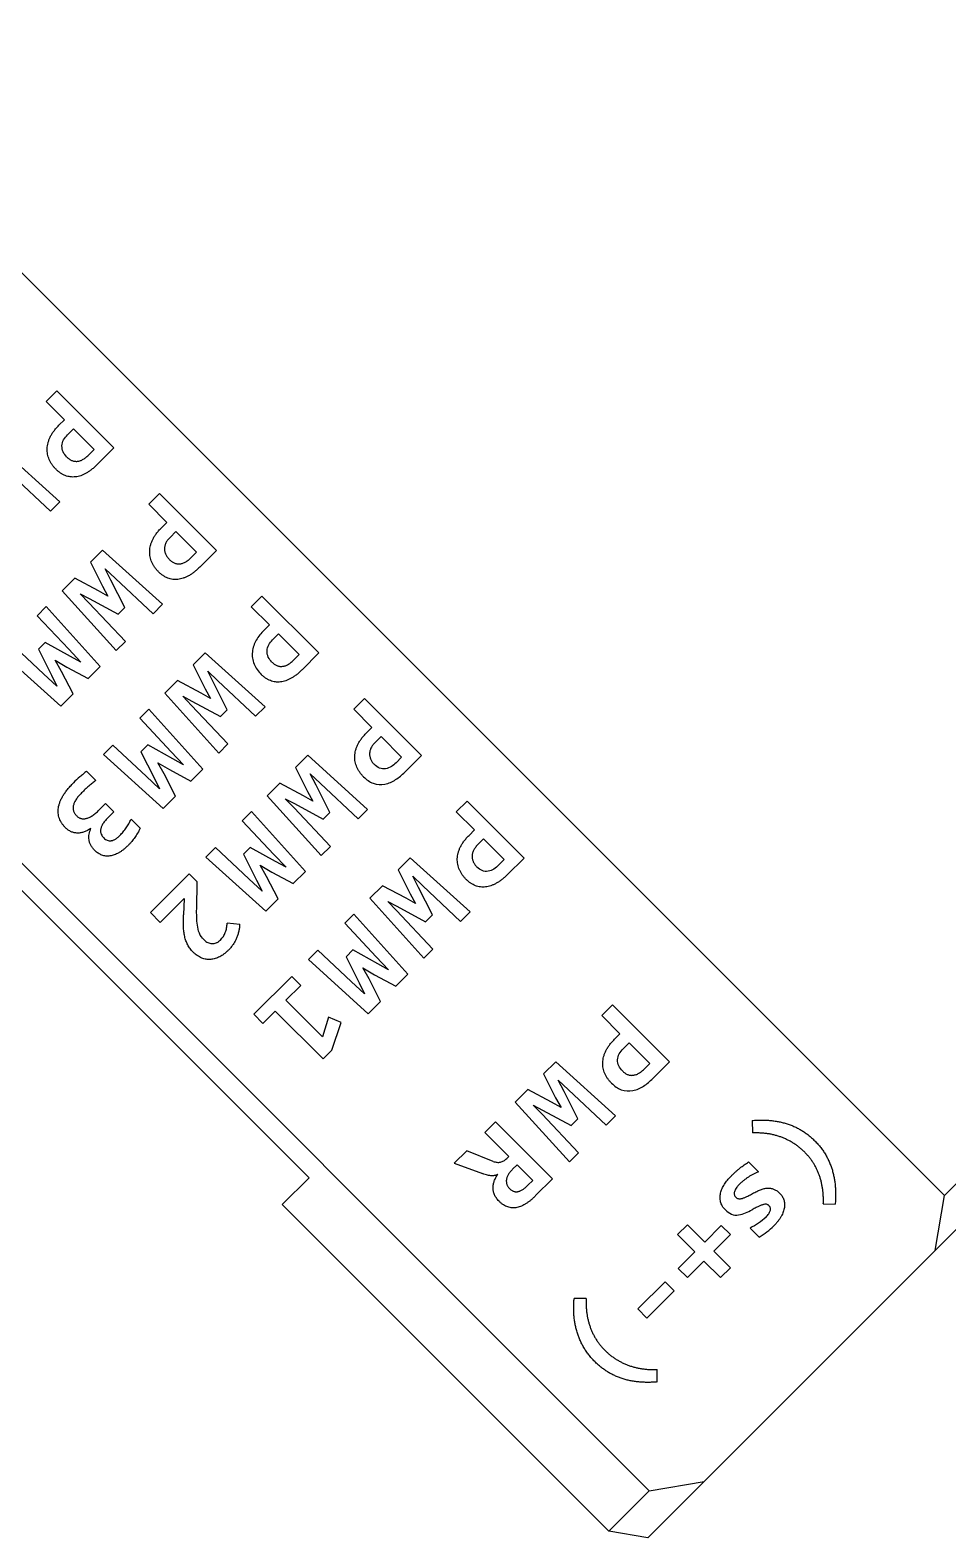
# Model space of a CAD drawing. Header units: millimetres. Extents: x 15 to 415, y 5 to 292.
# Drawn here: x 242.83 to 259.92, y 179.32 to 207.4 of the extents above; entities that cross this region are included whole.
import ezdxf

# ---------------------------------------------------------------- set-up
doc = ezdxf.new("R2010")
doc.units = ezdxf.units.MM

msp = doc.modelspace()

# ---------------------------------------------------------------- linework, layer by layer
at = {"color": 7, "linetype": 'Continuous', "lineweight": 25}
for p, q in [((229.591, 215.959), (259.855, 185.695)), ((254.355, 180.195), (224.091, 210.459)), ((259.855, 185.695), (280.355, 206.195)), ((280.78, 205.771), (259.68, 184.671)), ((248.024, 186.026), (229.922, 204.128)), ((243.329, 200.679), (243.129, 200.479)), ((243.129, 200.479), (243.467, 200.141)), ((244.389, 199.618), (243.329, 200.679)), ((243.467, 200.141), (243.365, 200.039)), ((243.526, 199.861), (243.636, 199.972)), ((243.636, 199.972), (244.02, 199.587)), ((243.385, 198.614), (242.271, 199.621)), ((244.02, 199.587), (243.917, 199.483)), ((244.078, 199.306), (244.389, 199.618)), ((242.509, 199.097), (243.209, 198.438)), ((243.209, 198.438), (243.385, 198.614)), ((245.238, 198.769), (245.038, 198.57)), ((245.038, 198.57), (245.376, 198.231)), ((246.298, 197.709), (245.238, 198.769)), ((245.376, 198.231), (245.274, 198.129)), ((245.435, 197.952), (245.545, 198.062)), ((245.545, 198.062), (245.929, 197.678)), ((244.18, 197.712), (243.956, 197.487)), ((245.295, 196.705), (244.18, 197.712)), ((245.929, 197.678), (245.826, 197.574)), ((245.987, 197.397), (246.298, 197.709)), ((243.956, 197.487), (244.178, 197.041)), ((243.661, 197.193), (243.427, 196.959)), ((244.104, 196.959), (243.661, 197.193)), ((244.335, 197.157), (244.227, 197.369)), ((244.227, 197.369), (244.418, 197.188)), ((244.592, 196.648), (244.335, 197.157)), ((244.418, 197.188), (245.119, 196.529)), ((243.427, 196.959), (244.434, 195.844)), ((243.926, 196.734), (243.763, 196.902)), ((243.763, 196.902), (243.932, 196.812)), ((244.279, 196.86), (244.104, 196.959)), ((244.178, 197.041), (244.279, 196.86)), ((247.147, 196.86), (246.947, 196.66)), ((248.208, 195.8), (247.147, 196.86)), ((243.13, 196.662), (242.961, 196.493)), ((244.137, 195.547), (243.13, 196.662)), ((244.603, 196.013), (243.926, 196.734)), ((243.932, 196.812), (244.467, 196.523)), ((244.467, 196.523), (244.592, 196.648)), ((245.119, 196.529), (245.295, 196.705)), ((246.947, 196.66), (247.285, 196.322)), ((242.961, 196.493), (243.548, 195.867)), ((247.285, 196.322), (247.183, 196.22)), ((243.082, 195.411), (242.461, 195.992)), ((243.109, 195.995), (242.984, 195.871)), ((243.58, 195.735), (243.109, 195.995)), ((244.434, 195.844), (244.603, 196.013)), ((247.344, 196.043), (247.454, 196.153)), ((247.454, 196.153), (247.839, 195.769)), ((242.285, 195.816), (243.399, 194.81)), ((242.984, 195.871), (243.229, 195.384)), ((243.548, 195.867), (243.777, 195.626)), ((243.777, 195.626), (243.58, 195.735)), ((246.089, 195.803), (245.865, 195.578)), ((247.204, 194.796), (246.089, 195.803)), ((247.839, 195.769), (247.735, 195.665)), ((247.896, 195.488), (248.208, 195.8)), ((243.414, 195.455), (243.298, 195.664)), ((243.298, 195.664), (243.514, 195.536)), ((243.629, 195.039), (243.414, 195.455)), ((243.514, 195.536), (243.912, 195.322)), ((243.912, 195.322), (244.137, 195.547)), ((245.865, 195.578), (246.087, 195.131)), ((246.244, 195.248), (246.136, 195.46)), ((246.136, 195.46), (246.327, 195.279)), ((243.33, 195.179), (243.082, 195.411)), ((243.229, 195.384), (243.33, 195.179)), ((245.571, 195.284), (245.336, 195.049)), ((246.013, 195.05), (245.571, 195.284)), ((246.501, 194.739), (246.244, 195.248)), ((246.327, 195.279), (247.028, 194.62)), ((243.399, 194.81), (243.629, 195.039)), ((245.336, 195.049), (246.343, 193.935)), ((245.835, 194.824), (245.672, 194.993)), ((245.672, 194.993), (245.841, 194.902)), ((245.841, 194.902), (246.376, 194.614)), ((246.188, 194.95), (246.013, 195.05)), ((246.087, 195.131), (246.188, 194.95)), ((249.056, 194.951), (248.856, 194.751)), ((250.117, 193.89), (249.056, 194.951)), ((245.039, 194.753), (244.87, 194.583)), ((244.87, 194.583), (245.457, 193.958)), ((246.046, 193.638), (245.039, 194.753)), ((246.512, 194.104), (245.835, 194.824)), ((246.376, 194.614), (246.501, 194.739)), ((247.028, 194.62), (247.204, 194.796)), ((248.856, 194.751), (249.194, 194.413)), ((249.194, 194.413), (249.092, 194.311)), ((244.37, 194.083), (244.194, 193.907)), ((244.991, 193.502), (244.37, 194.083)), ((245.019, 194.086), (244.894, 193.961)), ((245.489, 193.826), (245.019, 194.086)), ((246.343, 193.935), (246.512, 194.104)), ((249.253, 194.134), (249.364, 194.244)), ((249.364, 194.244), (249.748, 193.86)), ((244.194, 193.907), (245.308, 192.9)), ((244.894, 193.961), (245.138, 193.475)), ((245.324, 193.546), (245.207, 193.755)), ((245.207, 193.755), (245.423, 193.627)), ((245.457, 193.958), (245.686, 193.717)), ((245.686, 193.717), (245.489, 193.826)), ((247.999, 193.893), (247.774, 193.669)), ((249.113, 192.887), (247.999, 193.893)), ((249.748, 193.86), (249.644, 193.756)), ((249.805, 193.579), (250.117, 193.89)), ((244.051, 193.426), (243.882, 193.595)), ((245.239, 193.27), (244.991, 193.502)), ((245.138, 193.475), (245.239, 193.27)), ((245.538, 193.13), (245.324, 193.546)), ((245.423, 193.627), (245.821, 193.413)), ((245.821, 193.413), (246.046, 193.638)), ((247.774, 193.669), (247.996, 193.222)), ((248.153, 193.339), (248.045, 193.55)), ((248.045, 193.55), (248.236, 193.37)), ((247.48, 193.375), (247.245, 193.14)), ((247.922, 193.141), (247.48, 193.375)), ((247.996, 193.222), (248.097, 193.041)), ((248.411, 192.83), (248.153, 193.339)), ((248.236, 193.37), (248.937, 192.711)), ((244.235, 192.996), (244.116, 192.876)), ((244.389, 192.842), (244.235, 192.996)), ((245.308, 192.9), (245.538, 193.13)), ((247.245, 193.14), (248.252, 192.026)), ((247.744, 192.915), (247.581, 193.083)), ((247.581, 193.083), (247.751, 192.993)), ((248.421, 192.195), (247.744, 192.915)), ((247.751, 192.993), (248.285, 192.704)), ((248.097, 193.041), (247.922, 193.141)), ((248.937, 192.711), (249.113, 192.887)), ((250.965, 193.042), (250.765, 192.842)), ((252.026, 191.981), (250.965, 193.042)), ((244.277, 192.73), (244.389, 192.842)), ((244.881, 192.535), (244.712, 192.704)), ((246.949, 192.844), (246.779, 192.674)), ((246.779, 192.674), (247.366, 192.049)), ((247.955, 191.729), (246.949, 192.844)), ((248.285, 192.704), (248.411, 192.83)), ((250.765, 192.842), (251.104, 192.504)), ((251.104, 192.504), (251.002, 192.402)), ((251.162, 192.225), (251.273, 192.335)), ((251.273, 192.335), (251.657, 191.95)), ((246.279, 192.174), (246.103, 191.998)), ((246.9, 191.593), (246.279, 192.174)), ((246.928, 192.177), (246.803, 192.052)), ((246.803, 192.052), (247.047, 191.566)), ((247.398, 191.917), (246.928, 192.177)), ((247.366, 192.049), (247.595, 191.808)), ((248.252, 192.026), (248.421, 192.195)), ((246.103, 191.998), (247.218, 190.991)), ((247.233, 191.637), (247.116, 191.846)), ((247.116, 191.846), (247.333, 191.717)), ((247.595, 191.808), (247.398, 191.917)), ((249.908, 191.984), (249.683, 191.76)), ((251.022, 190.977), (249.908, 191.984)), ((251.657, 191.95), (251.553, 191.847)), ((251.714, 191.67), (252.026, 191.981)), ((245.791, 191.686), (245.069, 190.964)), ((245.939, 191.538), (245.791, 191.686)), ((245.931, 191.035), (245.939, 191.538)), ((247.148, 191.361), (246.9, 191.593)), ((247.047, 191.566), (247.148, 191.361)), ((247.447, 191.221), (247.233, 191.637)), ((247.333, 191.717), (247.73, 191.504)), ((247.73, 191.504), (247.955, 191.729)), ((249.683, 191.76), (249.906, 191.313)), ((250.063, 191.43), (249.954, 191.641)), ((249.954, 191.641), (250.145, 191.461)), ((245.253, 190.779), (245.699, 191.225)), ((245.699, 191.225), (245.687, 190.924)), ((247.218, 190.991), (247.447, 191.221)), ((249.389, 191.465), (249.154, 191.231)), ((249.154, 191.231), (250.161, 190.117)), ((249.831, 191.232), (249.389, 191.465)), ((250.007, 191.132), (249.831, 191.232)), ((249.906, 191.313), (250.007, 191.132)), ((250.32, 190.921), (250.063, 191.43)), ((250.145, 191.461), (250.846, 190.801)), ((245.069, 190.964), (245.253, 190.779)), ((248.858, 190.934), (248.688, 190.765)), ((249.865, 189.82), (248.858, 190.934)), ((249.653, 191.006), (249.49, 191.174)), ((249.49, 191.174), (249.66, 191.084)), ((250.331, 190.286), (249.653, 191.006)), ((249.66, 191.084), (250.194, 190.795)), ((250.194, 190.795), (250.32, 190.921)), ((250.846, 190.801), (251.022, 190.977)), ((246.733, 190.744), (246.5, 190.766)), ((248.688, 190.765), (249.275, 190.14)), ((248.188, 190.265), (248.012, 190.089)), ((248.012, 190.089), (249.127, 189.082)), ((248.81, 189.684), (248.188, 190.265)), ((248.837, 190.268), (248.712, 190.143)), ((248.712, 190.143), (248.957, 189.657)), ((249.307, 190.008), (248.837, 190.268)), ((249.275, 190.14), (249.504, 189.898)), ((250.161, 190.117), (250.331, 190.286)), ((249.142, 189.728), (249.026, 189.936)), ((249.026, 189.936), (249.242, 189.808)), ((249.242, 189.808), (249.639, 189.595)), ((249.504, 189.898), (249.307, 190.008)), ((249.639, 189.595), (249.865, 189.82)), ((247.7, 189.777), (246.993, 189.07)), ((247.593, 189.331), (247.869, 189.608)), ((247.869, 189.608), (247.7, 189.777)), ((249.057, 189.451), (248.81, 189.684)), ((248.957, 189.657), (249.057, 189.451)), ((249.356, 189.311), (249.142, 189.728)), ((248.276, 188.648), (247.593, 189.331)), ((249.127, 189.082), (249.356, 189.311)), ((253.674, 189.245), (253.474, 189.045)), ((254.734, 188.184), (253.674, 189.245)), ((246.993, 189.07), (247.162, 188.901)), ((247.162, 188.901), (247.393, 189.131)), ((247.393, 189.131), (248.284, 188.24)), ((248.387, 189.019), (248.276, 188.648)), ((248.623, 188.916), (248.387, 189.019)), ((253.474, 189.045), (253.812, 188.707)), ((248.448, 188.403), (248.623, 188.916)), ((253.812, 188.707), (253.71, 188.605)), ((248.284, 188.24), (248.448, 188.403)), ((253.871, 188.428), (253.981, 188.538)), ((253.981, 188.538), (254.366, 188.154)), ((252.616, 188.187), (252.392, 187.963)), ((253.731, 187.181), (252.616, 188.187)), ((254.366, 188.154), (254.262, 188.05)), ((254.423, 187.873), (254.734, 188.184)), ((252.392, 187.963), (252.614, 187.516)), ((252.771, 187.633), (252.663, 187.844)), ((252.663, 187.844), (252.854, 187.664)), ((252.097, 187.669), (251.863, 187.434)), ((252.54, 187.435), (252.097, 187.669)), ((253.028, 187.124), (252.771, 187.633)), ((252.854, 187.664), (253.555, 187.005)), ((251.863, 187.434), (252.87, 186.32)), ((252.362, 187.209), (252.199, 187.377)), ((252.199, 187.377), (252.368, 187.287)), ((252.368, 187.287), (252.903, 186.998)), ((252.715, 187.335), (252.54, 187.435)), ((252.614, 187.516), (252.715, 187.335)), ((251.497, 187.068), (251.297, 186.869)), ((252.558, 186.008), (251.497, 187.068)), ((253.039, 186.489), (252.362, 187.209)), ((252.903, 186.998), (253.028, 187.124)), ((253.555, 187.005), (253.731, 187.181)), ((256.273, 187.094), (256.28, 186.86)), ((251.297, 186.869), (251.743, 186.423)), ((250.959, 186.53), (250.725, 186.296)), ((251.453, 186.332), (250.959, 186.53)), ((252.87, 186.32), (253.039, 186.489)), ((250.725, 186.296), (251.254, 186.104)), ((251.743, 186.423), (251.704, 186.384)), ((251.814, 186.186), (251.897, 186.269)), ((251.897, 186.269), (252.189, 185.977)), ((256.39, 186.135), (256.206, 186.32)), ((248.024, 186.026), (247.524, 185.526)), ((252.189, 185.977), (252.099, 185.887)), ((252.243, 185.693), (252.558, 186.008)), ((259.68, 184.671), (259.855, 185.695)), ((247.524, 185.526), (253.605, 179.445)), ((257.599, 185.541), (257.821, 185.536)), ((255.068, 185.151), (254.884, 184.967)), ((255.391, 184.828), (255.068, 185.151)), ((255.699, 185.136), (255.391, 184.828)), ((255.868, 184.967), (255.699, 185.136)), ((256.236, 185.09), (256.405, 184.92)), ((254.884, 184.967), (255.207, 184.644)), ((255.56, 184.659), (255.868, 184.967)), ((255.207, 184.644), (254.899, 184.337)), ((255.068, 184.167), (255.376, 184.475)), ((255.376, 184.475), (255.683, 184.167)), ((259.68, 184.671), (255.38, 180.371)), ((255.868, 184.352), (255.56, 184.659)), ((254.899, 184.337), (255.068, 184.167)), ((255.683, 184.167), (255.868, 184.352)), ((254.653, 184.091), (254.146, 183.583)), ((254.315, 183.414), (254.822, 183.922)), ((254.822, 183.922), (254.653, 184.091)), ((253.183, 183.778), (252.959, 183.78)), ((254.146, 183.583), (254.315, 183.414)), ((254.508, 182.224), (254.505, 182.456)), ((255.38, 180.371), (254.33, 179.321)), ((254.355, 180.195), (255.38, 180.371)), ((253.605, 179.445), (254.355, 180.195)), ((254.33, 179.321), (253.605, 179.445))]:
    msp.add_line(p, q, dxfattribs=at)
for points, knots in [([(243.312, 199.219), (243.299, 199.233), (243.273, 199.26), (243.239, 199.305), (243.21, 199.351), (243.186, 199.4), (243.167, 199.449), (243.155, 199.5), (243.148, 199.552), (243.146, 199.605), (243.151, 199.658), (243.163, 199.712), (243.179, 199.767), (243.203, 199.822), (243.233, 199.877), (243.271, 199.931), (243.314, 199.986), (243.348, 200.021), (243.365, 200.039)], [0, 0, 0, 0, 0.062241, 0.122409, 0.180976, 0.238816, 0.295945, 0.351906, 0.408023, 0.464686, 0.522343, 0.581494, 0.642693, 0.706887, 0.774372, 0.845113, 0.920212, 1, 1, 1, 1]), ([(243.514, 199.448), (243.487, 199.476), (243.463, 199.507), (243.43, 199.578), (243.421, 199.617), (243.425, 199.695), (243.436, 199.734), (243.473, 199.803), (243.499, 199.833), (243.526, 199.861)], [0, 0, 0, 0, 0.25, 0.25, 0.5, 0.5, 0.75, 0.75, 1, 1, 1, 1]), ([(243.514, 199.448), (243.521, 199.441), (243.534, 199.428), (243.557, 199.412), (243.579, 199.397), (243.602, 199.385), (243.627, 199.377), (243.651, 199.37), (243.676, 199.368), (243.702, 199.367), (243.727, 199.37), (243.753, 199.377), (243.78, 199.386), (243.807, 199.399), (243.834, 199.415), (243.862, 199.434), (243.89, 199.457), (243.907, 199.475), (243.917, 199.483)], [0, 0, 0, 0, 0.062782, 0.12312, 0.181326, 0.238048, 0.293523, 0.348464, 0.40253, 0.457337, 0.513596, 0.571577, 0.632321, 0.696523, 0.765278, 0.837969, 0.91656, 1, 1, 1, 1]), ([(244.078, 199.306), (244.061, 199.29), (244.028, 199.258), (243.976, 199.215), (243.925, 199.178), (243.874, 199.146), (243.823, 199.12), (243.773, 199.1), (243.723, 199.086), (243.674, 199.078), (243.625, 199.075), (243.578, 199.078), (243.531, 199.087), (243.484, 199.102), (243.439, 199.122), (243.395, 199.149), (243.352, 199.181), (243.326, 199.206), (243.312, 199.219)], [0, 0, 0, 0, 0.081257, 0.157715, 0.230167, 0.298885, 0.363529, 0.425326, 0.483947, 0.54078, 0.596099, 0.650353, 0.704896, 0.759995, 0.816443, 0.874977, 0.935818, 1, 1, 1, 1]), ([(245.222, 197.31), (245.208, 197.324), (245.182, 197.351), (245.148, 197.396), (245.119, 197.442), (245.095, 197.49), (245.076, 197.54), (245.064, 197.591), (245.057, 197.643), (245.056, 197.696), (245.06, 197.749), (245.072, 197.803), (245.089, 197.858), (245.113, 197.913), (245.142, 197.968), (245.18, 198.022), (245.223, 198.077), (245.257, 198.112), (245.274, 198.129)], [0, 0, 0, 0, 0.062241, 0.122409, 0.180976, 0.238816, 0.295945, 0.351906, 0.408023, 0.464686, 0.522343, 0.581494, 0.642693, 0.706887, 0.774372, 0.845113, 0.920212, 1, 1, 1, 1]), ([(245.435, 197.952), (245.427, 197.944), (245.411, 197.927), (245.39, 197.901), (245.372, 197.874), (245.357, 197.848), (245.346, 197.821), (245.338, 197.794), (245.333, 197.767), (245.331, 197.74), (245.333, 197.713), (245.337, 197.687), (245.344, 197.661), (245.354, 197.635), (245.367, 197.61), (245.383, 197.586), (245.401, 197.562), (245.416, 197.547), (245.423, 197.539)], [0, 0, 0, 0, 0.0754611, 0.1469623, 0.2149317, 0.2791714, 0.341247, 0.4006171, 0.4585351, 0.5161025, 0.5730686, 0.6296273, 0.6870942, 0.7458412, 0.8059199, 0.8682068, 0.9325079, 1, 1, 1, 1]), ([(245.987, 197.397), (245.97, 197.381), (245.937, 197.349), (245.886, 197.306), (245.834, 197.269), (245.783, 197.237), (245.732, 197.211), (245.682, 197.191), (245.632, 197.177), (245.583, 197.169), (245.535, 197.166), (245.487, 197.169), (245.44, 197.178), (245.394, 197.193), (245.348, 197.213), (245.304, 197.24), (245.261, 197.272), (245.235, 197.297), (245.222, 197.31)], [0, 0, 0, 0, 0.0812574, 0.157715, 0.2301674, 0.2988848, 0.3635285, 0.4253257, 0.4839472, 0.5407805, 0.5960987, 0.6503527, 0.7048956, 0.7599949, 0.8164428, 0.8749766, 0.9358182, 1, 1, 1, 1]), ([(245.423, 197.539), (245.43, 197.532), (245.443, 197.519), (245.466, 197.502), (245.488, 197.488), (245.512, 197.476), (245.536, 197.467), (245.56, 197.461), (245.585, 197.458), (245.611, 197.458), (245.637, 197.461), (245.663, 197.468), (245.689, 197.477), (245.716, 197.49), (245.743, 197.505), (245.771, 197.525), (245.799, 197.548), (245.817, 197.565), (245.826, 197.574)], [0, 0, 0, 0, 0.062782, 0.12312, 0.181326, 0.238048, 0.293523, 0.348464, 0.40253, 0.457337, 0.513596, 0.571577, 0.632321, 0.696523, 0.765278, 0.837969, 0.91656, 1, 1, 1, 1]), ([(247.183, 196.22), (247.129, 196.165), (247.079, 196.106), (247.003, 195.972), (246.976, 195.897), (246.96, 195.742), (246.971, 195.663), (247.03, 195.52), (247.077, 195.457), (247.131, 195.401)], [0, 0, 0, 0, 0.25, 0.25, 0.5, 0.5, 0.75, 0.75, 1, 1, 1, 1]), ([(247.332, 195.63), (247.305, 195.658), (247.281, 195.688), (247.248, 195.759), (247.24, 195.799), (247.243, 195.877), (247.254, 195.915), (247.292, 195.984), (247.317, 196.014), (247.344, 196.043)], [0, 0, 0, 0, 0.25, 0.25, 0.5, 0.5, 0.75, 0.75, 1, 1, 1, 1]), ([(247.896, 195.488), (247.879, 195.472), (247.846, 195.44), (247.795, 195.396), (247.743, 195.359), (247.692, 195.328), (247.641, 195.302), (247.591, 195.282), (247.542, 195.267), (247.492, 195.259), (247.444, 195.256), (247.396, 195.26), (247.349, 195.269), (247.303, 195.283), (247.258, 195.304), (247.214, 195.33), (247.171, 195.362), (247.144, 195.388), (247.131, 195.401)], [0, 0, 0, 0, 0.0812574, 0.157715, 0.2301674, 0.2988848, 0.3635285, 0.4253257, 0.4839472, 0.5407805, 0.5960987, 0.6503527, 0.7048956, 0.7599949, 0.8164428, 0.8749766, 0.9358182, 1, 1, 1, 1]), ([(247.332, 195.63), (247.339, 195.623), (247.353, 195.61), (247.375, 195.593), (247.397, 195.579), (247.421, 195.567), (247.445, 195.558), (247.469, 195.551), (247.495, 195.549), (247.52, 195.549), (247.546, 195.552), (247.572, 195.558), (247.598, 195.567), (247.625, 195.581), (247.653, 195.596), (247.68, 195.616), (247.708, 195.639), (247.726, 195.656), (247.735, 195.665)], [0, 0, 0, 0, 0.0627815, 0.1231202, 0.1813263, 0.2380484, 0.2935225, 0.3484637, 0.4025301, 0.4573372, 0.5135963, 0.5715773, 0.632321, 0.6965228, 0.7652775, 0.837969, 0.91656, 1, 1, 1, 1]), ([(249.04, 193.491), (249.027, 193.505), (249, 193.533), (248.967, 193.578), (248.938, 193.624), (248.913, 193.672), (248.895, 193.722), (248.882, 193.773), (248.875, 193.824), (248.874, 193.877), (248.879, 193.931), (248.89, 193.985), (248.907, 194.04), (248.931, 194.094), (248.961, 194.15), (248.998, 194.204), (249.042, 194.259), (249.075, 194.293), (249.092, 194.311)], [0, 0, 0, 0, 0.0622409, 0.122409, 0.1809756, 0.2388157, 0.2959446, 0.3519056, 0.408023, 0.4646862, 0.5223432, 0.5814941, 0.6426932, 0.7068868, 0.7743721, 0.8451131, 0.9202117, 1, 1, 1, 1]), ([(249.253, 194.134), (249.245, 194.125), (249.229, 194.109), (249.208, 194.082), (249.191, 194.056), (249.176, 194.029), (249.165, 194.002), (249.157, 193.976), (249.152, 193.949), (249.15, 193.922), (249.151, 193.895), (249.155, 193.869), (249.162, 193.843), (249.172, 193.817), (249.185, 193.792), (249.201, 193.767), (249.22, 193.743), (249.234, 193.728), (249.241, 193.721)], [0, 0, 0, 0, 0.075461, 0.146962, 0.214932, 0.279171, 0.341247, 0.400617, 0.458535, 0.516103, 0.573069, 0.629627, 0.687094, 0.745841, 0.80592, 0.868207, 0.932508, 1, 1, 1, 1]), ([(249.644, 193.756), (249.617, 193.729), (249.588, 193.704), (249.524, 193.664), (249.488, 193.649), (249.412, 193.636), (249.372, 193.642), (249.3, 193.669), (249.269, 193.693), (249.241, 193.721)], [0, 0, 0, 0, 0.25, 0.25, 0.5, 0.5, 0.75, 0.75, 1, 1, 1, 1]), ([(243.882, 193.595), (243.86, 193.579), (243.838, 193.562), (243.818, 193.545), (243.797, 193.527), (243.776, 193.51), (243.756, 193.492), (243.715, 193.456), (243.675, 193.419), (243.636, 193.38)], [0, 0, 0, 0, 0.0000817615, 0.0000817615, 0.0000817615, 0.0001634351, 0.0001634351, 0.0001634351, 0.0003265784, 0.0003265784, 0.0003265784, 0.0003265784]), ([(249.04, 193.491), (249.093, 193.441), (249.151, 193.397), (249.289, 193.347), (249.364, 193.342), (249.507, 193.37), (249.574, 193.401), (249.698, 193.48), (249.753, 193.528), (249.805, 193.579)], [0, 0, 0, 0, 0.25, 0.25, 0.5, 0.5, 0.75, 0.75, 1, 1, 1, 1]), ([(243.487, 192.545), (243.475, 192.558), (243.45, 192.584), (243.419, 192.627), (243.393, 192.671), (243.373, 192.717), (243.359, 192.765), (243.352, 192.814), (243.35, 192.865), (243.355, 192.917), (243.367, 192.971), (243.386, 193.026), (243.41, 193.082), (243.442, 193.14), (243.48, 193.199), (243.525, 193.259), (243.577, 193.32), (243.616, 193.36), (243.636, 193.38)], [0, 0, 0, 0, 0.05705, 0.111807, 0.164857, 0.216645, 0.267967, 0.319357, 0.371932, 0.426491, 0.483629, 0.543773, 0.607654, 0.675621, 0.748713, 0.826642, 0.910435, 1, 1, 1, 1]), ([(243.787, 193.193), (243.777, 193.182), (243.756, 193.161), (243.728, 193.128), (243.703, 193.097), (243.682, 193.066), (243.665, 193.037), (243.652, 193.008), (243.641, 192.98), (243.634, 192.953), (243.63, 192.926), (243.63, 192.901), (243.633, 192.876), (243.64, 192.852), (243.65, 192.829), (243.663, 192.807), (243.678, 192.785), (243.69, 192.772), (243.697, 192.766)], [0, 0, 0, 0, 0.093417, 0.180164, 0.260402, 0.335282, 0.404246, 0.468549, 0.528792, 0.585442, 0.639287, 0.690276, 0.74027, 0.790098, 0.840342, 0.891478, 0.944994, 1, 1, 1, 1]), ([(244.051, 193.426), (244.031, 193.41), (243.988, 193.376), (243.923, 193.321), (243.855, 193.259), (243.81, 193.216), (243.787, 193.193)], [0, 0, 0, 0, 0.22031, 0.465216, 0.726949, 1, 1, 1, 1]), ([(243.697, 192.766), (243.703, 192.76), (243.714, 192.75), (243.734, 192.736), (243.754, 192.725), (243.776, 192.717), (243.799, 192.712), (243.823, 192.711), (243.847, 192.712), (243.873, 192.717), (243.9, 192.725), (243.928, 192.736), (243.957, 192.751), (243.987, 192.768), (244.018, 192.79), (244.05, 192.815), (244.083, 192.844), (244.104, 192.865), (244.116, 192.876)], [0, 0, 0, 0, 0.049818, 0.098192, 0.146045, 0.193066, 0.240673, 0.289837, 0.340451, 0.394285, 0.451986, 0.513802, 0.580262, 0.651794, 0.729429, 0.813455, 0.903301, 1, 1, 1, 1]), ([(244.277, 192.73), (244.267, 192.719), (244.247, 192.699), (244.22, 192.668), (244.198, 192.638), (244.18, 192.61), (244.165, 192.582), (244.155, 192.556), (244.147, 192.532), (244.142, 192.508), (244.141, 192.485), (244.142, 192.463), (244.147, 192.442), (244.156, 192.416), (244.173, 192.385), (244.192, 192.364), (244.201, 192.354)], [0, 0, 0, 0, 0.1024041, 0.1965098, 0.2817226, 0.3586919, 0.4291359, 0.4935805, 0.5533491, 0.6084106, 0.6604614, 0.7103065, 0.7588606, 0.8067434, 0.9027128, 1, 1, 1, 1]), ([(244.503, 192.402), (244.523, 192.424), (244.565, 192.467), (244.618, 192.541), (244.667, 192.62), (244.697, 192.675), (244.712, 192.704)], [0, 0, 0, 0, 0.24448, 0.4887, 0.738375, 1, 1, 1, 1]), ([(243.962, 192.534), (243.952, 192.527), (243.932, 192.513), (243.901, 192.495), (243.87, 192.479), (243.839, 192.467), (243.807, 192.457), (243.776, 192.45), (243.745, 192.445), (243.714, 192.445), (243.683, 192.446), (243.653, 192.452), (243.623, 192.459), (243.594, 192.47), (243.566, 192.484), (243.538, 192.501), (243.512, 192.521), (243.495, 192.537), (243.487, 192.545)], [0, 0, 0, 0, 0.070728, 0.139122, 0.205695, 0.270622, 0.332812, 0.394456, 0.454237, 0.513993, 0.572917, 0.631152, 0.689662, 0.748975, 0.80877, 0.870085, 0.933674, 1, 1, 1, 1]), ([(244.035, 192.12), (244.028, 192.128), (244.013, 192.143), (243.993, 192.168), (243.975, 192.192), (243.96, 192.217), (243.948, 192.242), (243.938, 192.267), (243.93, 192.293), (243.925, 192.327), (243.922, 192.371), (243.928, 192.425), (243.94, 192.48), (243.955, 192.516), (243.962, 192.534)], [0, 0, 0, 0, 0.072989, 0.141765, 0.208783, 0.272446, 0.334283, 0.393542, 0.452787, 0.510582, 0.626694, 0.744756, 0.868726, 1, 1, 1, 1]), ([(244.201, 192.354), (244.211, 192.344), (244.231, 192.327), (244.265, 192.309), (244.301, 192.3), (244.332, 192.301), (244.358, 192.306), (244.377, 192.312), (244.397, 192.321), (244.417, 192.333), (244.438, 192.346), (244.46, 192.362), (244.481, 192.381), (244.495, 192.395), (244.503, 192.402)], [0, 0, 0, 0, 0.118862, 0.227765, 0.330951, 0.436811, 0.493248, 0.551438, 0.614301, 0.681491, 0.752483, 0.829545, 0.911932, 1, 1, 1, 1]), ([(244.881, 192.535), (244.873, 192.519), (244.858, 192.488), (244.833, 192.444), (244.807, 192.403), (244.78, 192.363), (244.751, 192.324), (244.721, 192.287), (244.688, 192.25), (244.665, 192.226), (244.653, 192.214)], [0, 0, 0, 0, 0.134419, 0.260868, 0.382511, 0.504099, 0.62566, 0.74733, 0.871171, 1, 1, 1, 1]), ([(250.949, 191.582), (250.936, 191.596), (250.91, 191.624), (250.876, 191.668), (250.847, 191.715), (250.823, 191.763), (250.804, 191.812), (250.791, 191.863), (250.784, 191.915), (250.783, 191.968), (250.788, 192.022), (250.799, 192.076), (250.816, 192.13), (250.84, 192.185), (250.87, 192.24), (250.908, 192.295), (250.951, 192.35), (250.984, 192.384), (251.002, 192.402)], [0, 0, 0, 0, 0.062241, 0.122409, 0.180976, 0.238816, 0.295945, 0.351906, 0.408023, 0.464686, 0.522343, 0.581494, 0.642693, 0.706887, 0.774372, 0.845113, 0.920212, 1, 1, 1, 1]), ([(244.653, 192.214), (244.638, 192.2), (244.61, 192.173), (244.567, 192.136), (244.524, 192.105), (244.481, 192.078), (244.439, 192.057), (244.398, 192.039), (244.357, 192.027), (244.317, 192.019), (244.278, 192.015), (244.24, 192.016), (244.202, 192.022), (244.166, 192.033), (244.131, 192.049), (244.097, 192.068), (244.065, 192.092), (244.045, 192.111), (244.035, 192.12)], [0, 0, 0, 0, 0.08527, 0.165492, 0.240547, 0.311799, 0.378504, 0.441552, 0.502087, 0.559384, 0.614753, 0.668921, 0.722383, 0.776035, 0.829868, 0.88465, 0.941179, 1, 1, 1, 1]), ([(251.162, 192.225), (251.154, 192.216), (251.138, 192.199), (251.118, 192.173), (251.1, 192.147), (251.085, 192.12), (251.074, 192.093), (251.066, 192.066), (251.061, 192.039), (251.059, 192.013), (251.06, 191.986), (251.064, 191.959), (251.072, 191.933), (251.081, 191.908), (251.095, 191.882), (251.11, 191.858), (251.129, 191.834), (251.143, 191.819), (251.15, 191.811)], [0, 0, 0, 0, 0.075461, 0.146962, 0.214932, 0.279171, 0.341247, 0.400617, 0.458535, 0.516103, 0.573069, 0.629627, 0.687094, 0.745841, 0.80592, 0.868207, 0.932508, 1, 1, 1, 1]), ([(251.553, 191.847), (251.526, 191.82), (251.497, 191.795), (251.433, 191.755), (251.397, 191.739), (251.321, 191.727), (251.282, 191.732), (251.21, 191.76), (251.178, 191.784), (251.15, 191.811)], [0, 0, 0, 0, 0.25, 0.25, 0.5, 0.5, 0.75, 0.75, 1, 1, 1, 1]), ([(251.714, 191.67), (251.697, 191.653), (251.664, 191.621), (251.613, 191.578), (251.562, 191.541), (251.511, 191.509), (251.46, 191.484), (251.41, 191.464), (251.36, 191.449), (251.311, 191.441), (251.262, 191.438), (251.214, 191.441), (251.167, 191.45), (251.121, 191.465), (251.076, 191.486), (251.032, 191.512), (250.989, 191.544), (250.963, 191.569), (250.949, 191.582)], [0, 0, 0, 0, 0.081257, 0.157715, 0.230167, 0.298885, 0.363529, 0.425326, 0.483947, 0.54078, 0.596099, 0.650353, 0.704896, 0.759995, 0.816443, 0.874977, 0.935818, 1, 1, 1, 1]), ([(245.865, 190.228), (245.855, 190.239), (245.835, 190.26), (245.808, 190.293), (245.785, 190.328), (245.764, 190.363), (245.747, 190.4), (245.731, 190.439), (245.719, 190.479), (245.704, 190.535), (245.692, 190.611), (245.686, 190.69), (245.685, 190.757), (245.684, 190.81), (245.685, 190.867), (245.686, 190.905), (245.687, 190.924)], [0, 0, 0, 0, 0.0591327, 0.1166976, 0.173114, 0.2281123, 0.283019, 0.3384127, 0.3951608, 0.4530583, 0.5739295, 0.7038993, 0.7729068, 0.8454609, 0.9212622, 1, 1, 1, 1]), ([(246.068, 190.457), (246.033, 190.494), (246.001, 190.533), (245.961, 190.628), (245.951, 190.678), (245.931, 190.83), (245.93, 190.933), (245.931, 191.035)], [0, 0, 0, 0, 0.25, 0.25, 0.5, 0.5, 1, 1, 1, 1]), ([(246.373, 190.454), (246.383, 190.465), (246.403, 190.486), (246.428, 190.521), (246.449, 190.557), (246.465, 190.596), (246.479, 190.637), (246.489, 190.678), (246.496, 190.722), (246.499, 190.751), (246.5, 190.766)], [0, 0, 0, 0, 0.127552, 0.251408, 0.373334, 0.495622, 0.618372, 0.743337, 0.870165, 1, 1, 1, 1]), ([(246.733, 190.744), (246.731, 190.722), (246.727, 190.679), (246.715, 190.615), (246.698, 190.552), (246.675, 190.489), (246.647, 190.429), (246.611, 190.371), (246.57, 190.315), (246.538, 190.282), (246.522, 190.265)], [0, 0, 0, 0, 0.121432, 0.242908, 0.36541, 0.489228, 0.614115, 0.739581, 0.867854, 1, 1, 1, 1]), ([(246.068, 190.457), (246.078, 190.447), (246.099, 190.427), (246.136, 190.406), (246.175, 190.391), (246.215, 190.385), (246.256, 190.388), (246.289, 190.398), (246.316, 190.41), (246.336, 190.422), (246.355, 190.437), (246.367, 190.448), (246.373, 190.454)], [0, 0, 0, 0, 0.125886, 0.249316, 0.368717, 0.483943, 0.600886, 0.723837, 0.788846, 0.855954, 0.925828, 1, 1, 1, 1]), ([(246.522, 190.265), (246.509, 190.252), (246.484, 190.228), (246.443, 190.195), (246.402, 190.167), (246.361, 190.142), (246.319, 190.122), (246.277, 190.107), (246.235, 190.097), (246.192, 190.091), (246.15, 190.091), (246.108, 190.095), (246.066, 190.104), (246.024, 190.118), (245.983, 190.138), (245.942, 190.163), (245.903, 190.193), (245.878, 190.216), (245.865, 190.228)], [0, 0, 0, 0, 0.072471, 0.142101, 0.208764, 0.273296, 0.33526, 0.394764, 0.452815, 0.509673, 0.566056, 0.622695, 0.680452, 0.739333, 0.800286, 0.863599, 0.92977, 1, 1, 1, 1]), ([(253.658, 187.785), (253.644, 187.799), (253.618, 187.827), (253.584, 187.872), (253.555, 187.918), (253.531, 187.966), (253.512, 188.016), (253.5, 188.067), (253.493, 188.118), (253.492, 188.171), (253.497, 188.225), (253.508, 188.279), (253.525, 188.334), (253.549, 188.388), (253.578, 188.444), (253.616, 188.498), (253.659, 188.553), (253.693, 188.587), (253.71, 188.605)], [0, 0, 0, 0, 0.062241, 0.122409, 0.180976, 0.238816, 0.295945, 0.351906, 0.408023, 0.464686, 0.522343, 0.581494, 0.642693, 0.706887, 0.774372, 0.845113, 0.920212, 1, 1, 1, 1]), ([(253.859, 188.015), (253.832, 188.043), (253.808, 188.073), (253.775, 188.144), (253.766, 188.184), (253.77, 188.261), (253.781, 188.3), (253.818, 188.369), (253.844, 188.399), (253.871, 188.428)], [0, 0, 0, 0, 0.25, 0.25, 0.5, 0.5, 0.75, 0.75, 1, 1, 1, 1]), ([(253.658, 187.785), (253.71, 187.735), (253.769, 187.691), (253.907, 187.641), (253.982, 187.636), (254.125, 187.664), (254.192, 187.695), (254.316, 187.774), (254.37, 187.822), (254.423, 187.873)], [0, 0, 0, 0, 0.25, 0.25, 0.5, 0.5, 0.75, 0.75, 1, 1, 1, 1]), ([(253.859, 188.015), (253.866, 188.008), (253.879, 187.995), (253.902, 187.978), (253.924, 187.963), (253.948, 187.951), (253.972, 187.943), (253.996, 187.936), (254.021, 187.934), (254.047, 187.933), (254.073, 187.937), (254.099, 187.943), (254.125, 187.952), (254.152, 187.965), (254.179, 187.981), (254.207, 188.001), (254.235, 188.024), (254.253, 188.041), (254.262, 188.05)], [0, 0, 0, 0, 0.062782, 0.12312, 0.181326, 0.238048, 0.293523, 0.348464, 0.40253, 0.457337, 0.513596, 0.571577, 0.632321, 0.696523, 0.765278, 0.837969, 0.91656, 1, 1, 1, 1]), ([(256.273, 187.094), (256.303, 187.096), (256.362, 187.1), (256.45, 187.101), (256.535, 187.099), (256.618, 187.094), (256.699, 187.084), (256.777, 187.07), (256.854, 187.052), (256.927, 187.031), (256.999, 187.006), (257.068, 186.976), (257.136, 186.943), (257.201, 186.906), (257.264, 186.864), (257.324, 186.819), (257.383, 186.77), (257.42, 186.734), (257.439, 186.716)], [0, 0, 0, 0, 0.071199, 0.14019, 0.207487, 0.273214, 0.337385, 0.399915, 0.461562, 0.522136, 0.581834, 0.641356, 0.700513, 0.759677, 0.818755, 0.878602, 0.938874, 1, 1, 1, 1]), ([(257.253, 186.502), (257.237, 186.517), (257.206, 186.547), (257.157, 186.589), (257.106, 186.628), (257.053, 186.664), (256.998, 186.698), (256.941, 186.728), (256.882, 186.756), (256.821, 186.781), (256.759, 186.802), (256.694, 186.82), (256.629, 186.836), (256.562, 186.847), (256.493, 186.856), (256.424, 186.86), (256.352, 186.863), (256.304, 186.861), (256.28, 186.86)], [0, 0, 0, 0, 0.060776, 0.121084, 0.181411, 0.241301, 0.301555, 0.362126, 0.423, 0.484441, 0.546326, 0.608549, 0.671567, 0.735021, 0.799606, 0.865229, 0.93183, 1, 1, 1, 1]), ([(257.439, 186.716), (257.459, 186.695), (257.498, 186.654), (257.552, 186.59), (257.6, 186.522), (257.644, 186.454), (257.682, 186.383), (257.715, 186.312), (257.744, 186.239), (257.768, 186.165), (257.788, 186.089), (257.804, 186.013), (257.815, 185.935), (257.823, 185.856), (257.827, 185.777), (257.829, 185.697), (257.826, 185.617), (257.823, 185.563), (257.821, 185.536)], [0, 0, 0, 0, 0.067284, 0.13294, 0.197055, 0.260322, 0.322733, 0.384125, 0.445312, 0.505938, 0.566696, 0.627721, 0.688671, 0.75037, 0.812244, 0.874594, 0.93696, 1, 1, 1, 1]), ([(257.599, 185.541), (257.6, 185.565), (257.602, 185.613), (257.599, 185.685), (257.595, 185.755), (257.586, 185.823), (257.575, 185.889), (257.561, 185.954), (257.543, 186.017), (257.523, 186.078), (257.5, 186.138), (257.473, 186.196), (257.444, 186.252), (257.412, 186.306), (257.376, 186.358), (257.338, 186.408), (257.297, 186.456), (257.268, 186.487), (257.253, 186.502)], [0, 0, 0, 0, 0.069361, 0.137144, 0.203455, 0.268703, 0.332532, 0.395355, 0.457618, 0.518935, 0.579765, 0.639688, 0.699887, 0.759431, 0.819221, 0.878807, 0.939328, 1, 1, 1, 1]), ([(251.453, 186.332), (251.465, 186.328), (251.487, 186.32), (251.522, 186.314), (251.555, 186.312), (251.588, 186.317), (251.619, 186.326), (251.65, 186.34), (251.678, 186.36), (251.695, 186.376), (251.704, 186.384)], [0, 0, 0, 0, 0.13489, 0.262117, 0.382937, 0.502093, 0.622553, 0.743199, 0.868841, 1, 1, 1, 1]), ([(251.814, 186.186), (251.799, 186.171), (251.771, 186.141), (251.742, 186.1), (251.724, 186.068), (251.713, 186.043), (251.705, 186.02), (251.7, 185.996), (251.696, 185.973), (251.697, 185.951), (251.699, 185.928), (251.704, 185.907), (251.712, 185.885), (251.724, 185.865), (251.737, 185.845), (251.749, 185.833), (251.754, 185.827)], [0, 0, 0, 0, 0.156065, 0.299025, 0.366206, 0.429474, 0.490277, 0.548712, 0.605422, 0.660521, 0.714766, 0.769074, 0.824373, 0.88051, 0.938567, 1, 1, 1, 1]), ([(255.876, 186.051), (255.89, 186.065), (255.919, 186.094), (255.962, 186.134), (256.004, 186.171), (256.058, 186.216), (256.124, 186.266), (256.179, 186.302), (256.206, 186.32)], [0, 0, 0, 0, 0.1456809, 0.2842712, 0.4151123, 0.539791, 0.7759779, 1, 1, 1, 1]), ([(251.539, 186.091), (251.531, 186.086), (251.515, 186.076), (251.486, 186.068), (251.456, 186.063), (251.423, 186.063), (251.386, 186.067), (251.346, 186.075), (251.301, 186.087), (251.27, 186.098), (251.254, 186.104)], [0, 0, 0, 0, 0.094989, 0.193265, 0.297051, 0.4077, 0.530418, 0.670497, 0.82661, 1, 1, 1, 1]), ([(251.561, 185.59), (251.552, 185.6), (251.534, 185.619), (251.511, 185.649), (251.491, 185.679), (251.476, 185.711), (251.464, 185.743), (251.455, 185.775), (251.451, 185.807), (251.449, 185.84), (251.451, 185.872), (251.455, 185.905), (251.463, 185.937), (251.473, 185.969), (251.486, 186), (251.501, 186.031), (251.519, 186.062), (251.532, 186.081), (251.539, 186.091)], [0, 0, 0, 0, 0.072192, 0.140549, 0.20621, 0.269373, 0.330598, 0.390547, 0.449605, 0.508531, 0.567457, 0.626884, 0.686741, 0.74767, 0.809838, 0.87222, 0.935319, 1, 1, 1, 1]), ([(251.754, 185.827), (251.761, 185.821), (251.773, 185.81), (251.792, 185.795), (251.812, 185.783), (251.832, 185.774), (251.852, 185.769), (251.873, 185.765), (251.893, 185.765), (251.914, 185.768), (251.936, 185.774), (251.958, 185.783), (251.98, 185.793), (252.003, 185.807), (252.026, 185.823), (252.05, 185.842), (252.075, 185.864), (252.091, 185.879), (252.099, 185.887)], [0, 0, 0, 0, 0.0644962, 0.1252966, 0.1822689, 0.2367574, 0.2879879, 0.3395472, 0.3911136, 0.4431794, 0.4982977, 0.5567588, 0.6187073, 0.6851368, 0.7558245, 0.8318684, 0.91349, 1, 1, 1, 1]), ([(255.775, 185.428), (255.764, 185.44), (255.743, 185.462), (255.717, 185.5), (255.698, 185.539), (255.685, 185.579), (255.678, 185.62), (255.676, 185.661), (255.678, 185.702), (255.686, 185.743), (255.698, 185.784), (255.714, 185.825), (255.733, 185.865), (255.757, 185.905), (255.783, 185.943), (255.812, 185.98), (255.843, 186.017), (255.865, 186.039), (255.876, 186.051)], [0, 0, 0, 0, 0.068187, 0.131565, 0.192816, 0.251567, 0.309696, 0.367069, 0.425159, 0.484074, 0.544377, 0.605567, 0.668489, 0.733375, 0.799758, 0.866004, 0.932853, 1, 1, 1, 1]), ([(256.036, 185.904), (256.025, 185.892), (256.002, 185.869), (255.976, 185.833), (255.956, 185.799), (255.944, 185.767), (255.94, 185.736), (255.943, 185.709), (255.953, 185.684), (255.964, 185.67), (255.97, 185.664)], [0, 0, 0, 0, 0.1837, 0.344469, 0.484317, 0.606906, 0.71509, 0.811792, 0.904985, 1, 1, 1, 1]), ([(256.39, 186.135), (256.373, 186.128), (256.337, 186.113), (256.287, 186.088), (256.238, 186.062), (256.193, 186.032), (256.15, 186.001), (256.109, 185.97), (256.071, 185.938), (256.048, 185.915), (256.036, 185.904)], [0, 0, 0, 0, 0.1351252, 0.2674835, 0.3971709, 0.5256548, 0.6504048, 0.7711763, 0.8873294, 1, 1, 1, 1]), ([(252.243, 185.693), (252.228, 185.679), (252.2, 185.651), (252.155, 185.611), (252.111, 185.577), (252.067, 185.546), (252.024, 185.519), (251.98, 185.498), (251.937, 185.482), (251.893, 185.471), (251.85, 185.465), (251.808, 185.465), (251.765, 185.471), (251.723, 185.482), (251.682, 185.499), (251.64, 185.523), (251.599, 185.553), (251.574, 185.578), (251.561, 185.59)], [0, 0, 0, 0, 0.0784, 0.153055, 0.224207, 0.292389, 0.356732, 0.418154, 0.476537, 0.533113, 0.587467, 0.641063, 0.694814, 0.749621, 0.806404, 0.866159, 0.930598, 1, 1, 1, 1]), ([(255.97, 185.664), (255.977, 185.658), (255.989, 185.647), (256.013, 185.636), (256.041, 185.633), (256.068, 185.637), (256.092, 185.643), (256.114, 185.65), (256.138, 185.66), (256.164, 185.672), (256.194, 185.686), (256.227, 185.702), (256.264, 185.721), (256.289, 185.735), (256.302, 185.743)], [0, 0, 0, 0, 0.070428, 0.137201, 0.211725, 0.302873, 0.358122, 0.420759, 0.491013, 0.570254, 0.659445, 0.761021, 0.87443, 1, 1, 1, 1]), ([(256.302, 185.743), (256.315, 185.75), (256.34, 185.763), (256.376, 185.781), (256.412, 185.797), (256.446, 185.81), (256.479, 185.82), (256.511, 185.828), (256.542, 185.833), (256.572, 185.835), (256.601, 185.833), (256.63, 185.829), (256.658, 185.822), (256.685, 185.811), (256.712, 185.797), (256.739, 185.781), (256.765, 185.759), (256.781, 185.744), (256.79, 185.735)], [0, 0, 0, 0, 0.081134, 0.157814, 0.230144, 0.298252, 0.362869, 0.424866, 0.482653, 0.538993, 0.593491, 0.648096, 0.701144, 0.755553, 0.811705, 0.871001, 0.933128, 1, 1, 1, 1]), ([(256.79, 185.735), (256.798, 185.727), (256.814, 185.71), (256.834, 185.681), (256.85, 185.651), (256.863, 185.618), (256.872, 185.584), (256.877, 185.548), (256.877, 185.51), (256.874, 185.472), (256.866, 185.432), (256.854, 185.391), (256.837, 185.349), (256.815, 185.306), (256.789, 185.263), (256.757, 185.219), (256.72, 185.175), (256.693, 185.147), (256.678, 185.132)], [0, 0, 0, 0, 0.051149, 0.101925, 0.152261, 0.203102, 0.254881, 0.30763, 0.361619, 0.417922, 0.477185, 0.539067, 0.604814, 0.674264, 0.748213, 0.826618, 0.91073, 1, 1, 1, 1]), ([(255.775, 185.428), (255.808, 185.396), (255.845, 185.367), (255.929, 185.332), (255.976, 185.328), (256.066, 185.339), (256.11, 185.354), (256.193, 185.389), (256.233, 185.409), (256.273, 185.431)], [0, 0, 0, 0, 0.25, 0.25, 0.5, 0.5, 0.75, 0.75, 1, 1, 1, 1]), ([(256.592, 185.503), (256.586, 185.509), (256.574, 185.52), (256.551, 185.531), (256.524, 185.534), (256.498, 185.53), (256.475, 185.525), (256.454, 185.517), (256.431, 185.509), (256.405, 185.498), (256.377, 185.486), (256.345, 185.47), (256.31, 185.452), (256.286, 185.438), (256.273, 185.431)], [0, 0, 0, 0, 0.072449, 0.139653, 0.211978, 0.304224, 0.358885, 0.421219, 0.492291, 0.571391, 0.659917, 0.760706, 0.874148, 1, 1, 1, 1]), ([(256.534, 185.295), (256.543, 185.305), (256.561, 185.323), (256.583, 185.353), (256.6, 185.382), (256.611, 185.41), (256.617, 185.437), (256.615, 185.462), (256.608, 185.485), (256.597, 185.497), (256.592, 185.503)], [0, 0, 0, 0, 0.1692296, 0.3215452, 0.4601194, 0.5873623, 0.7020378, 0.8037547, 0.8997222, 1, 1, 1, 1]), ([(256.534, 185.295), (256.49, 185.253), (256.444, 185.213), (256.344, 185.144), (256.291, 185.116), (256.236, 185.09)], [0, 0, 0, 0, 0.5, 0.5, 1, 1, 1, 1]), ([(256.405, 184.92), (256.454, 184.951), (256.503, 184.983), (256.595, 185.052), (256.638, 185.091), (256.678, 185.132)], [0, 0, 0, 0, 0.5, 0.5, 1, 1, 1, 1]), ([(253.343, 182.603), (253.324, 182.623), (253.284, 182.664), (253.23, 182.729), (253.182, 182.796), (253.139, 182.864), (253.101, 182.935), (253.067, 183.006), (253.038, 183.079), (253.013, 183.154), (252.992, 183.229), (252.976, 183.306), (252.964, 183.383), (252.956, 183.462), (252.952, 183.541), (252.95, 183.62), (252.953, 183.7), (252.957, 183.753), (252.959, 183.78)], [0, 0, 0, 0, 0.067363, 0.132833, 0.197244, 0.260327, 0.322557, 0.384022, 0.44542, 0.506472, 0.567495, 0.628448, 0.689741, 0.751177, 0.812927, 0.874976, 0.937234, 1, 1, 1, 1]), ([(253.183, 183.778), (253.182, 183.753), (253.181, 183.705), (253.183, 183.634), (253.188, 183.564), (253.196, 183.496), (253.207, 183.429), (253.221, 183.364), (253.239, 183.301), (253.26, 183.239), (253.283, 183.18), (253.31, 183.122), (253.339, 183.066), (253.372, 183.012), (253.407, 182.959), (253.446, 182.909), (253.487, 182.861), (253.516, 182.83), (253.531, 182.815)], [0, 0, 0, 0, 0.069436, 0.137061, 0.203473, 0.268581, 0.332273, 0.395232, 0.457362, 0.518835, 0.57983, 0.639926, 0.6999, 0.759628, 0.81929, 0.879067, 0.939458, 1, 1, 1, 1]), ([(253.531, 182.815), (253.547, 182.8), (253.577, 182.77), (253.626, 182.728), (253.677, 182.689), (253.73, 182.653), (253.785, 182.62), (253.842, 182.589), (253.901, 182.562), (253.962, 182.537), (254.025, 182.515), (254.089, 182.497), (254.155, 182.482), (254.222, 182.469), (254.29, 182.461), (254.361, 182.456), (254.432, 182.454), (254.48, 182.455), (254.505, 182.456)], [0, 0, 0, 0, 0.0604, 0.12065, 0.18029, 0.240435, 0.300322, 0.360742, 0.421559, 0.482941, 0.545052, 0.607494, 0.670452, 0.734365, 0.798888, 0.864688, 0.931676, 1, 1, 1, 1]), ([(254.508, 182.224), (254.478, 182.222), (254.419, 182.217), (254.332, 182.215), (254.246, 182.217), (254.163, 182.223), (254.083, 182.232), (254.004, 182.246), (253.928, 182.264), (253.855, 182.285), (253.783, 182.311), (253.714, 182.341), (253.647, 182.374), (253.582, 182.412), (253.519, 182.454), (253.458, 182.499), (253.399, 182.549), (253.362, 182.585), (253.343, 182.603)], [0, 0, 0, 0, 0.071014, 0.140173, 0.20743, 0.272748, 0.336843, 0.399563, 0.461039, 0.521456, 0.581253, 0.640647, 0.699691, 0.759016, 0.818329, 0.878147, 0.938635, 1, 1, 1, 1])]:
    msp.add_open_spline(points, degree=3, knots=knots, dxfattribs=at)

doc.saveas('drawing.dxf')
